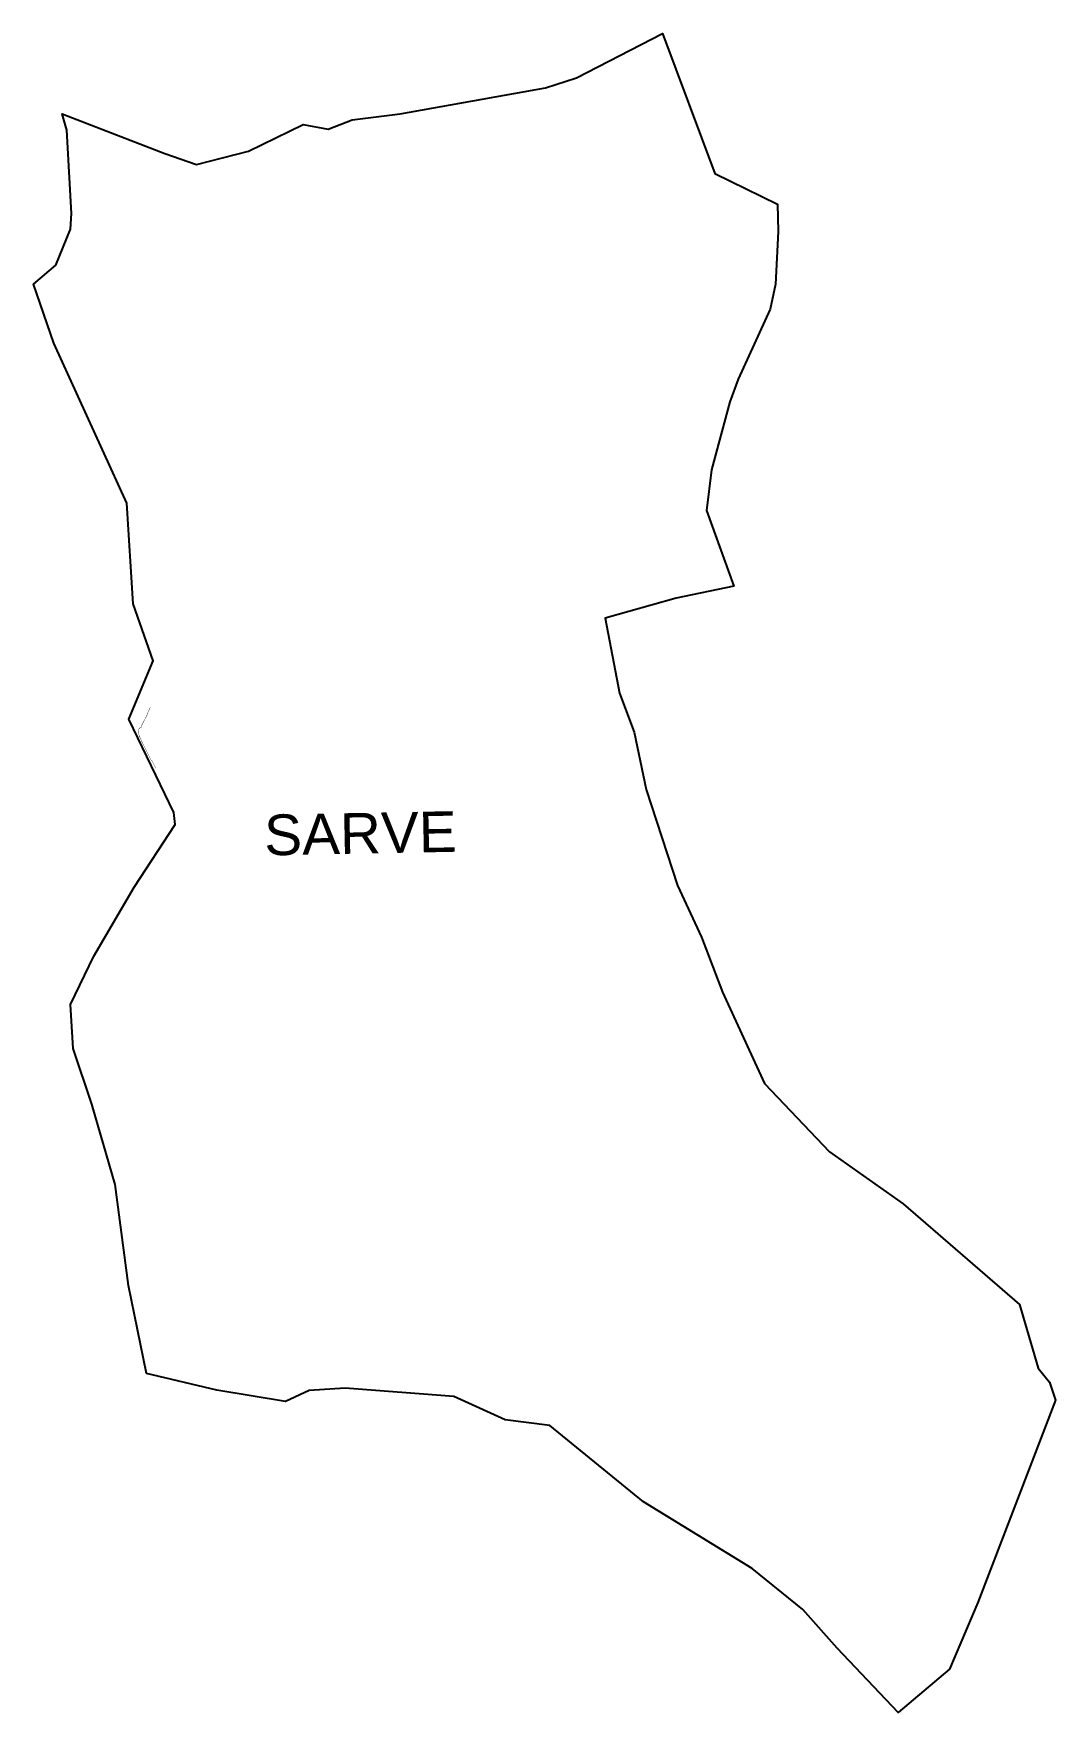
# Model space of a CAD drawing. Header units: metres. Extents: x 282156 to 284889, y 2016393 to 2020881.
import ezdxf

# ---------------------------------------------------------------- set-up
doc = ezdxf.new("R2010")
doc.units = ezdxf.units.M
for name, color, linetype in [('SEAWALL', 170, 'Continuous'), ('village', 3, 'Continuous'), ('VILLAGE NAME', 250, 'Continuous')]:
    doc.layers.add(name, color=color, linetype=linetype)
doc.styles.get("Standard").update_dxf_attribs({"font": 'simplex.shx'})

msp = doc.modelspace()

# ---------------------------------------------------------------- linework, layer by layer
at = {"layer": 'SEAWALL', "color": 30, "const_width": 1, "flags": 128}
msp.add_lwpolyline([(282468.4, 2019079.3), (282460.6, 2019062.5), (282461.5, 2019062), (282451.1, 2019042.5), (282445.5, 2019031.4), (282445.1, 2019027.2), (282444, 2019027.1), (282442.5, 2019025.9), (282440.8, 2019024.6), (282439.2, 2019023.4), (282437.8, 2019022), (282436.8, 2019019.4), (282436.2, 2019017.5), (282439, 2019003.1), (282440.2, 2019001.8), (282439.8, 2019001.6), (282448, 2018983.9), (282471.7, 2018936.5), (282473.2, 2018937), (282483.2, 2018916.8)], dxfattribs=at)
at = {"layer": 'village', "color": 3, "true_color": 0x00ff00}
msp.add_polyline3d([(283723.1, 2019117.4, 0), (283762.2, 2019013.3, 0), (283794.3, 2018860.5, 0), (283878.2, 2018603.8, 0), (283942.6, 2018465.2, 0), (283999.3, 2018317.9, 0), (284111.3, 2018074.3, 0), (284285.4, 2017891.7, 0), (284482.1, 2017752.1, 0), (284793.3, 2017483.7, 0), (284843.3, 2017313.4, 0), (284873.3, 2017275.8, 0), (284889.4, 2017227.8, 0), (284681.7, 2016686.3, 0), (284606.1, 2016508.8, 0), (284468.9, 2016392.9, 0), (284305.5, 2016564.6, 0), (284213.4, 2016667.7, 0), (284078.2, 2016778, 0), (283787.7, 2016956.1, 0), (283537.4, 2017159.6, 0), (283417.6, 2017174.8, 0), (283280, 2017237.3, 0), (282989.8, 2017259.8, 0), (282893.4, 2017253.6, 0), (282830.4, 2017224.3, 0), (282646.3, 2017254.2, 0), (282458.2, 2017299.2, 0), (282410.5, 2017533.9, 0), (282374.1, 2017804.1, 0), (282312, 2018018.7, 0), (282262.6, 2018168.1, 0), (282255.5, 2018285.1, 0), (282317.8, 2018415, 0), (282425.8, 2018598.6, 0), (282534.7, 2018766.7, 0), (282531.4, 2018798.5, 0), (282410.9, 2019048.4, 0), (282476, 2019203.7, 0), (282423.1, 2019356.5, 0), (282405.6, 2019625.5, 0), (282210.1, 2020053.6, 0), (282156.3, 2020211, 0), (282216.1, 2020261.6, 0), (282255.4, 2020357.7, 0), (282257.9, 2020399.7, 0), (282245.2, 2020622.9, 0), (282232.9, 2020666.3, 0), (282507.2, 2020560, 0), (282592.5, 2020530.7, 0), (282731.2, 2020566.2, 0), (282877.5, 2020637.8, 0), (282944.1, 2020625.5, 0), (283008.5, 2020650.4, 0), (283136.5, 2020666.7, 0), (283525.5, 2020735.8, 0), (283608.3, 2020762.7, 0), (283838.8, 2020880.9, 0), (283978.6, 2020506.8, 0), (284145.9, 2020425.1, 0), (284147.9, 2020351.4, 0), (284140.7, 2020211.2, 0), (284126.5, 2020144, 0), (284040.8, 2019957.4, 0), (284018.9, 2019896.6, 0), (283969.6, 2019714.6, 0), (283956.4, 2019605.8, 0), (284029.3, 2019404, 0), (283875.2, 2019371.6, 0), (283684.8, 2019318.5, 0)], close=True, dxfattribs=at)

# ---------------------------------------------------------------- texts
at = {"layer": 'VILLAGE NAME', "insert": (282772, 2018792.5), "char_height": 108.748, "attachment_point": 1, "rotation": 1.1028}
msp.add_mtext_dynamic_manual_height_columns('{\\fArial|b0|i0|c0|p34;SARVE}', width=726.929, gutter_width=543.7, heights=[0], dxfattribs=at)

doc.saveas('drawing.dxf')
